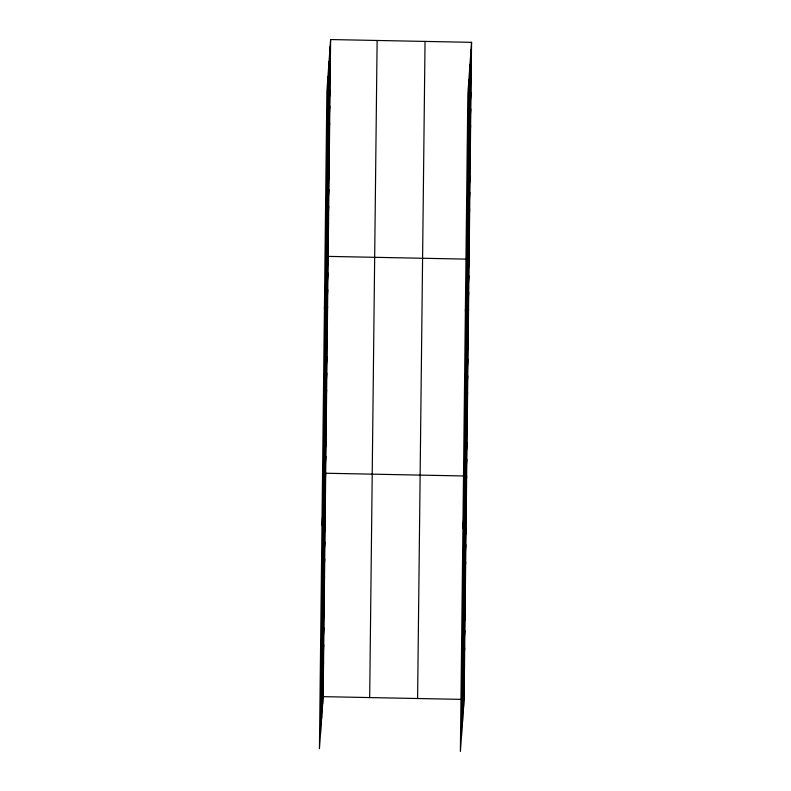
<?xml version="1.0" encoding="UTF-8"?>
<svg xmlns="http://www.w3.org/2000/svg" width="791" height="791" viewBox="0 0 791 791"><rect width="100%" height="100%" fill="white"/><g stroke="black" fill="none" stroke-linecap="round" stroke-linejoin="round"><path stroke-width="1.19" d="M320.493 733.89L327.949 76.786M321.591 718.663L329.036 61.569M322.649 703.891L330.094 46.788M330.618 39.55L326.881 91.568L319.435 748.662L323.163 696.653L330.618 39.55L471.565 42.338L464.119 699.432L460.382 751.45L467.837 94.347L471.565 42.338M369.684 697.573L377.129 40.47M417.599 698.512L425.044 41.419M461.45 736.678L468.895 79.575M462.537 721.451L469.983 64.348M463.595 706.679L471.041 49.576M329.906 63.468L330.42 56.23M329.718 80.148L330.233 72.91M329.531 96.828L330.045 89.591M329.343 113.508L329.857 106.271M329.145 130.189L329.669 122.951M328.957 146.869L329.481 139.631M328.769 163.549L329.293 156.311M328.581 180.229L329.105 172.992M328.394 196.91L328.908 189.672M328.206 213.59L328.72 206.352M328.018 230.27L328.532 223.032M327.83 246.95L328.344 239.713M324.429 308.411L328.156 256.393L469.103 259.181L465.375 311.189M327.444 280.311L327.968 273.073M327.256 296.991L327.781 289.753M327.069 313.671L327.593 306.433M326.881 330.351L327.405 323.114M326.693 347.031L327.207 339.794M326.505 363.712L327.019 356.474M326.317 380.392L326.831 373.154M326.129 397.072L326.643 389.834M325.932 413.752L326.456 406.515M325.744 430.433L326.268 423.195M325.556 447.113L326.08 439.875M325.368 463.793L325.892 456.555M321.967 525.254L325.694 473.236L466.65 476.024L462.923 528.032M324.982 497.658L325.506 490.42M324.794 514.852L325.309 507.604M324.597 532.036L325.111 524.789M324.399 549.221L324.923 541.983M324.211 566.405L324.725 559.168M324.013 583.59L324.528 576.352M323.816 600.774L324.34 593.537M323.618 617.959L324.142 610.721M323.43 635.143L323.944 627.906M323.232 652.338L323.756 645.09M323.035 669.522L323.559 662.275M322.847 686.707L323.361 679.459M470.853 66.256L471.377 59.018M470.665 82.936L471.179 75.699M470.477 99.617L470.991 92.379M470.289 116.297L470.803 109.059M470.101 132.977L470.615 125.739M469.903 149.657L470.427 142.42M469.716 166.337L470.24 159.1M469.528 183.018L470.052 175.78M469.34 199.698L469.864 192.46M469.152 216.378L469.666 209.14M468.964 233.058L469.478 225.821M468.776 249.738L469.29 242.501M468.401 283.099L468.915 275.861M468.203 299.779L468.727 292.541M468.015 316.459L468.539 309.222M467.827 333.14L468.351 325.902M467.639 349.82L468.163 342.582M467.451 366.5L467.965 359.262M467.263 383.18L467.778 375.943M467.076 399.86L467.59 392.623M466.888 416.541L467.402 409.303M466.69 433.221L467.214 425.983M466.502 449.901L467.026 442.663M466.314 466.581L466.838 459.344M465.929 500.446L466.453 493.208M465.741 517.63L466.255 510.393M465.543 534.815L466.067 527.577M465.345 552.009L465.869 544.762M465.157 569.194L465.672 561.946M464.96 586.378L465.474 579.141M464.762 603.563L465.286 596.325M464.574 620.747L465.088 613.509M464.376 637.932L464.89 630.694M464.179 655.116L464.703 647.878M463.981 672.301L464.505 665.063M463.793 689.495L464.307 682.247M323.163 696.653L464.119 699.432"/></g></svg>
